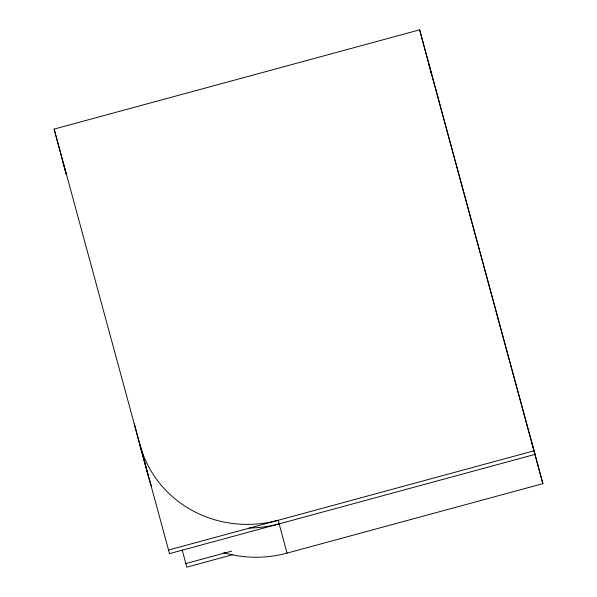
<?xml version="1.0" encoding="UTF-8"?>
<svg xmlns="http://www.w3.org/2000/svg" width="597" height="597" viewBox="0 0 597 597"><rect width="100%" height="100%" fill="white"/><g stroke="black" fill="none" stroke-linecap="round" stroke-linejoin="round"><path stroke-width="0.9" d="M54.126 129.101L419.631 29.85L535.031 454.384L169.526 553.635L54.126 129.101L66.267 174.234L62.931 161.959M168.563 550.046L534.069 450.795M185.861 563.553L231.718 551.106M232.681 554.695L186.824 567.15L182.182 550.068M223.808 552.695A113.624 109.057 -15 0 0 287.015 553.128L542.874 483.652L531.696 442.108M428.437 62.707L542.874 483.652M151.34 485.831A113.624 109.057 -15 0 1 148.757 477.667L134.243 423.848M419.631 29.85L431.773 74.983M287.015 553.128L278.217 520.271A113.624 109.057 -15 0 1 139.952 444.81L148.757 477.667M279.18 523.86A113.624 109.057 -15 0 1 249.225 527.987M143.496 456.571A113.624 109.057 -15 0 1 140.914 448.399"/></g></svg>
